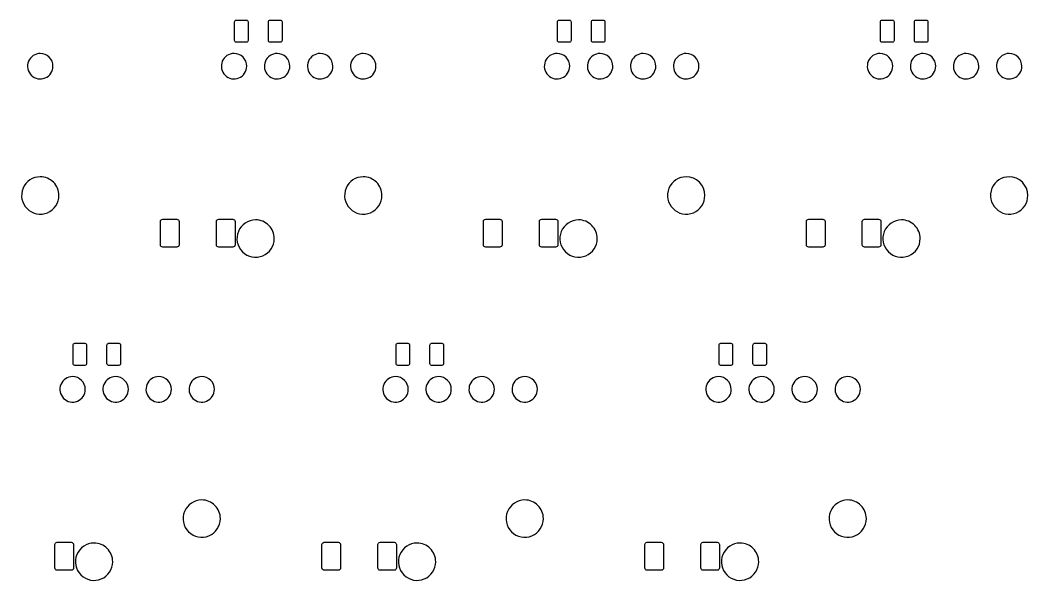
# Model space of a CAD drawing. Extents: x 0 to 449, y -141 to 0.
# Drawn here: x 189.2 to 248.6, y -106.3 to -73.2 of the extents above; entities that cross this region are included whole.
import ezdxf

# ---------------------------------------------------------------- set-up
doc = ezdxf.new("R2010")
doc.units = 0
doc.layers.get('0').update_dxf_attribs({"linetype": 'CONTINUOUS'})

msp = doc.modelspace()

# ---------------------------------------------------------------- linework, layer by layer
at = {"color": 7}
for p, q in [((201.82499, -73.293219), (201.83261, -73.254951)), ((201.82499, -74.393219), (201.82499, -73.293219)), ((201.83261, -73.254951), (201.85428, -73.222508)), ((201.85428, -73.222508), (201.88673, -73.200831)), ((201.88673, -73.200831), (201.92499, -73.193219)), ((201.92499, -73.193219), (202.52499, -73.193219)), ((202.52499, -73.193219), (202.56326, -73.200831)), ((202.56326, -73.200831), (202.59571, -73.222508)), ((202.59571, -73.222508), (202.61738, -73.254951)), ((202.61738, -73.254951), (202.62499, -73.293219)), ((202.62499, -73.293219), (202.62499, -74.393219)), ((203.825, -73.293219), (203.83261, -73.254951)), ((203.825, -74.393219), (203.825, -73.293219)), ((203.83261, -73.254951), (203.85429, -73.222508)), ((203.85429, -73.222508), (203.88673, -73.200831)), ((203.88673, -73.200831), (203.925, -73.193219)), ((203.925, -73.193219), (204.525, -73.193219)), ((204.525, -73.193219), (204.56326, -73.200831)), ((204.56326, -73.200831), (204.59571, -73.222508)), ((204.59571, -73.222508), (204.61738, -73.254951)), ((204.61738, -73.254951), (204.625, -73.293219)), ((204.625, -73.293219), (204.625, -74.393219)), ((220.87499, -73.293219), (220.88261, -73.254951)), ((220.87499, -74.393219), (220.87499, -73.293219)), ((220.88261, -73.254951), (220.90428, -73.222508)), ((220.90428, -73.222508), (220.93673, -73.200831)), ((220.93673, -73.200831), (220.97499, -73.193219)), ((220.97499, -73.193219), (221.57499, -73.193219)), ((221.57499, -73.193219), (221.61326, -73.200831)), ((221.61326, -73.200831), (221.64571, -73.222508)), ((221.64571, -73.222508), (221.66738, -73.254951)), ((221.66738, -73.254951), (221.67499, -73.293219)), ((221.67499, -73.293219), (221.67499, -74.393219)), ((222.875, -73.293219), (222.88261, -73.254951)), ((222.875, -74.393219), (222.875, -73.293219)), ((222.88261, -73.254951), (222.90429, -73.222508)), ((222.90429, -73.222508), (222.93673, -73.200831)), ((222.93673, -73.200831), (222.975, -73.193219)), ((222.975, -73.193219), (223.575, -73.193219)), ((223.575, -73.193219), (223.61326, -73.200831)), ((223.61326, -73.200831), (223.64571, -73.222508)), ((223.64571, -73.222508), (223.66738, -73.254951)), ((223.66738, -73.254951), (223.675, -73.293219)), ((223.675, -73.293219), (223.675, -74.393219)), ((239.92499, -73.293219), (239.93261, -73.254951)), ((239.92499, -74.393219), (239.92499, -73.293219)), ((239.93261, -73.254951), (239.95428, -73.222508)), ((239.95428, -73.222508), (239.98673, -73.200831)), ((239.98673, -73.200831), (240.02499, -73.193219)), ((240.02499, -73.193219), (240.62499, -73.193219)), ((240.62499, -73.193219), (240.66326, -73.200831)), ((240.66326, -73.200831), (240.69571, -73.222508)), ((240.69571, -73.222508), (240.71738, -73.254951)), ((240.71738, -73.254951), (240.72499, -73.293219)), ((240.72499, -73.293219), (240.72499, -74.393219)), ((241.925, -73.293219), (241.93261, -73.254951)), ((241.925, -74.393219), (241.925, -73.293219)), ((241.93261, -73.254951), (241.95429, -73.222508)), ((241.95429, -73.222508), (241.98673, -73.200831)), ((241.98673, -73.200831), (242.025, -73.193219)), ((242.025, -73.193219), (242.625, -73.193219)), ((242.625, -73.193219), (242.66326, -73.200831)), ((242.66326, -73.200831), (242.69571, -73.222508)), ((242.69571, -73.222508), (242.71738, -73.254951)), ((242.71738, -73.254951), (242.725, -73.293219)), ((242.725, -73.293219), (242.725, -74.393219)), ((201.83261, -74.431487), (201.82499, -74.393219)), ((201.85428, -74.46393), (201.83261, -74.431487)), ((201.88673, -74.485607), (201.85428, -74.46393)), ((201.92499, -74.493219), (201.88673, -74.485607)), ((202.52499, -74.493219), (201.92499, -74.493219)), ((202.56326, -74.485607), (202.52499, -74.493219)), ((202.59571, -74.46393), (202.56326, -74.485607)), ((202.61738, -74.431487), (202.59571, -74.46393)), ((202.62499, -74.393219), (202.61738, -74.431487)), ((203.83261, -74.431487), (203.825, -74.393219)), ((203.85429, -74.46393), (203.83261, -74.431487)), ((203.88673, -74.485607), (203.85429, -74.46393)), ((203.925, -74.493219), (203.88673, -74.485607)), ((204.525, -74.493219), (203.925, -74.493219)), ((204.56326, -74.485607), (204.525, -74.493219)), ((204.59571, -74.46393), (204.56326, -74.485607)), ((204.61738, -74.431487), (204.59571, -74.46393)), ((204.625, -74.393219), (204.61738, -74.431487)), ((220.88261, -74.431487), (220.87499, -74.393219)), ((220.90428, -74.46393), (220.88261, -74.431487)), ((220.93673, -74.485607), (220.90428, -74.46393)), ((220.97499, -74.493219), (220.93673, -74.485607)), ((221.57499, -74.493219), (220.97499, -74.493219)), ((221.61326, -74.485607), (221.57499, -74.493219)), ((221.64571, -74.46393), (221.61326, -74.485607)), ((221.66738, -74.431487), (221.64571, -74.46393)), ((221.67499, -74.393219), (221.66738, -74.431487)), ((222.88261, -74.431487), (222.875, -74.393219)), ((222.90429, -74.46393), (222.88261, -74.431487)), ((222.93673, -74.485607), (222.90429, -74.46393)), ((222.975, -74.493219), (222.93673, -74.485607)), ((223.575, -74.493219), (222.975, -74.493219)), ((223.61326, -74.485607), (223.575, -74.493219)), ((223.64571, -74.46393), (223.61326, -74.485607)), ((223.66738, -74.431487), (223.64571, -74.46393)), ((223.675, -74.393219), (223.66738, -74.431487)), ((239.93261, -74.431487), (239.92499, -74.393219)), ((239.95428, -74.46393), (239.93261, -74.431487)), ((239.98673, -74.485607), (239.95428, -74.46393)), ((240.02499, -74.493219), (239.98673, -74.485607)), ((240.62499, -74.493219), (240.02499, -74.493219)), ((240.66326, -74.485607), (240.62499, -74.493219)), ((240.69571, -74.46393), (240.66326, -74.485607)), ((240.71738, -74.431487), (240.69571, -74.46393)), ((240.72499, -74.393219), (240.71738, -74.431487)), ((241.93261, -74.431487), (241.925, -74.393219)), ((241.95429, -74.46393), (241.93261, -74.431487)), ((241.98673, -74.485607), (241.95429, -74.46393)), ((242.025, -74.493219), (241.98673, -74.485607)), ((242.625, -74.493219), (242.025, -74.493219)), ((242.66326, -74.485607), (242.625, -74.493219)), ((242.69571, -74.46393), (242.66326, -74.485607)), ((242.71738, -74.431487), (242.69571, -74.46393)), ((242.725, -74.393219), (242.71738, -74.431487)), ((190.366244, -75.156966), (190.366244, -75.156966)), ((201.796244, -75.156966), (201.796244, -75.156966)), ((204.336244, -75.156966), (204.336244, -75.156966)), ((206.876244, -75.156966), (206.876244, -75.156966)), ((209.416244, -75.156966), (209.416244, -75.156966)), ((220.846244, -75.156966), (220.846244, -75.156966)), ((223.386244, -75.156966), (223.386244, -75.156966)), ((225.926244, -75.156966), (225.926244, -75.156966)), ((228.466244, -75.156966), (228.466244, -75.156966)), ((239.896244, -75.156966), (239.896244, -75.156966)), ((242.436244, -75.156966), (242.436244, -75.156966)), ((244.976244, -75.156966), (244.976244, -75.156966)), ((247.516244, -75.156966), (247.516244, -75.156966)), ((190.366244, -82.426966), (190.366244, -82.426966)), ((209.416244, -82.426966), (209.416244, -82.426966)), ((228.466244, -82.426966), (228.466244, -82.426966)), ((247.516244, -82.426966), (247.516244, -82.426966)), ((197.46359, -85.00935), (197.49339, -84.964742)), ((197.49339, -84.964742), (197.538, -84.934936)), ((197.538, -84.934936), (197.59062, -84.924469)), ((197.59062, -84.924469), (198.41562, -84.924469)), ((198.41562, -84.924469), (198.46824, -84.934936)), ((198.46824, -84.934936), (198.51285, -84.964742)), ((198.51285, -84.964742), (198.54265, -85.00935)), ((200.76359, -85.00935), (200.79339, -84.964742)), ((200.79339, -84.964742), (200.838, -84.934936)), ((200.838, -84.934936), (200.89062, -84.924469)), ((200.89062, -84.924469), (201.71562, -84.924469)), ((201.71562, -84.924469), (201.76824, -84.934936)), ((201.76824, -84.934936), (201.81285, -84.964742)), ((201.81285, -84.964742), (201.84265, -85.00935)), ((203.066244, -84.966966), (203.066244, -84.966966)), ((216.51359, -85.00935), (216.54339, -84.964742)), ((216.54339, -84.964742), (216.588, -84.934936)), ((216.588, -84.934936), (216.64062, -84.924469)), ((216.64062, -84.924469), (217.46562, -84.924469)), ((217.46562, -84.924469), (217.51824, -84.934936)), ((217.51824, -84.934936), (217.56285, -84.964742)), ((217.56285, -84.964742), (217.59265, -85.00935)), ((219.81359, -85.00935), (219.84339, -84.964742)), ((219.84339, -84.964742), (219.888, -84.934936)), ((219.888, -84.934936), (219.94062, -84.924469)), ((219.94062, -84.924469), (220.76562, -84.924469)), ((220.76562, -84.924469), (220.81824, -84.934936)), ((220.81824, -84.934936), (220.86285, -84.964742)), ((220.86285, -84.964742), (220.89265, -85.00935)), ((222.116244, -84.966966), (222.116244, -84.966966)), ((235.56359, -85.00935), (235.59339, -84.964742)), ((235.59339, -84.964742), (235.638, -84.934936)), ((235.638, -84.934936), (235.69062, -84.924469)), ((235.69062, -84.924469), (236.51562, -84.924469)), ((236.51562, -84.924469), (236.56824, -84.934936)), ((236.56824, -84.934936), (236.61285, -84.964742)), ((236.61285, -84.964742), (236.64265, -85.00935)), ((238.86359, -85.00935), (238.89339, -84.964742)), ((238.89339, -84.964742), (238.938, -84.934936)), ((238.938, -84.934936), (238.99062, -84.924469)), ((238.99062, -84.924469), (239.81562, -84.924469)), ((239.81562, -84.924469), (239.86824, -84.934936)), ((239.86824, -84.934936), (239.91285, -84.964742)), ((239.91285, -84.964742), (239.94265, -85.00935)), ((241.166244, -84.966966), (241.166244, -84.966966)), ((197.45312, -85.061969), (197.46359, -85.00935)), ((197.45312, -86.436969), (197.45312, -85.061969)), ((198.54265, -85.00935), (198.55312, -85.061969)), ((198.55312, -85.061969), (198.55312, -86.436969)), ((200.75312, -85.061969), (200.76359, -85.00935)), ((200.75312, -86.436969), (200.75312, -85.061969)), ((201.84265, -85.00935), (201.85312, -85.061969)), ((201.85312, -85.061969), (201.85312, -86.436969)), ((216.50312, -85.061969), (216.51359, -85.00935)), ((216.50312, -86.436969), (216.50312, -85.061969)), ((217.59265, -85.00935), (217.60312, -85.061969)), ((217.60312, -85.061969), (217.60312, -86.436969)), ((219.80312, -85.061969), (219.81359, -85.00935)), ((219.80312, -86.436969), (219.80312, -85.061969)), ((220.89265, -85.00935), (220.90312, -85.061969)), ((220.90312, -85.061969), (220.90312, -86.436969)), ((235.55312, -85.061969), (235.56359, -85.00935)), ((235.55312, -86.436969), (235.55312, -85.061969)), ((236.64265, -85.00935), (236.65312, -85.061969)), ((236.65312, -85.061969), (236.65312, -86.436969)), ((238.85312, -85.061969), (238.86359, -85.00935)), ((238.85312, -86.436969), (238.85312, -85.061969)), ((239.94265, -85.00935), (239.95312, -85.061969)), ((239.95312, -85.061969), (239.95312, -86.436969)), ((197.46359, -86.489588), (197.45312, -86.436969)), ((197.49339, -86.534196), (197.46359, -86.489588)), ((197.538, -86.564002), (197.49339, -86.534196)), ((197.59062, -86.574469), (197.538, -86.564002)), ((198.41562, -86.574469), (197.59062, -86.574469)), ((198.46824, -86.564002), (198.41562, -86.574469)), ((198.51285, -86.534196), (198.46824, -86.564002)), ((198.54265, -86.489588), (198.51285, -86.534196)), ((198.55312, -86.436969), (198.54265, -86.489588)), ((200.76359, -86.489588), (200.75312, -86.436969)), ((200.79339, -86.534196), (200.76359, -86.489588)), ((200.838, -86.564002), (200.79339, -86.534196)), ((200.89062, -86.574469), (200.838, -86.564002)), ((201.71562, -86.574469), (200.89062, -86.574469)), ((201.76824, -86.564002), (201.71562, -86.574469)), ((201.81285, -86.534196), (201.76824, -86.564002)), ((201.84265, -86.489588), (201.81285, -86.534196)), ((201.85312, -86.436969), (201.84265, -86.489588)), ((216.51359, -86.489588), (216.50312, -86.436969)), ((216.54339, -86.534196), (216.51359, -86.489588)), ((216.588, -86.564002), (216.54339, -86.534196)), ((216.64062, -86.574469), (216.588, -86.564002)), ((217.46562, -86.574469), (216.64062, -86.574469)), ((217.51824, -86.564002), (217.46562, -86.574469)), ((217.56285, -86.534196), (217.51824, -86.564002)), ((217.59265, -86.489588), (217.56285, -86.534196)), ((217.60312, -86.436969), (217.59265, -86.489588)), ((219.81359, -86.489588), (219.80312, -86.436969)), ((219.84339, -86.534196), (219.81359, -86.489588)), ((219.888, -86.564002), (219.84339, -86.534196)), ((219.94062, -86.574469), (219.888, -86.564002)), ((220.76562, -86.574469), (219.94062, -86.574469)), ((220.81824, -86.564002), (220.76562, -86.574469)), ((220.86285, -86.534196), (220.81824, -86.564002)), ((220.89265, -86.489588), (220.86285, -86.534196)), ((220.90312, -86.436969), (220.89265, -86.489588)), ((235.56359, -86.489588), (235.55312, -86.436969)), ((235.59339, -86.534196), (235.56359, -86.489588)), ((235.638, -86.564002), (235.59339, -86.534196)), ((235.69062, -86.574469), (235.638, -86.564002)), ((236.51562, -86.574469), (235.69062, -86.574469)), ((236.56824, -86.564002), (236.51562, -86.574469)), ((236.61285, -86.534196), (236.56824, -86.564002)), ((236.64265, -86.489588), (236.61285, -86.534196)), ((236.65312, -86.436969), (236.64265, -86.489588)), ((238.86359, -86.489588), (238.85312, -86.436969)), ((238.89339, -86.534196), (238.86359, -86.489588)), ((238.938, -86.564002), (238.89339, -86.534196)), ((238.99062, -86.574469), (238.938, -86.564002)), ((239.81562, -86.574469), (238.99062, -86.574469)), ((239.86824, -86.564002), (239.81562, -86.574469)), ((239.91285, -86.534196), (239.86824, -86.564002)), ((239.94265, -86.489588), (239.91285, -86.534196)), ((239.95312, -86.436969), (239.94265, -86.489588)), ((192.29999, -92.343216), (192.30761, -92.304956)), ((192.29999, -93.443216), (192.29999, -92.343216)), ((192.30761, -92.304956), (192.32928, -92.272506)), ((192.32928, -92.272506), (192.36173, -92.250836)), ((192.36173, -92.250836), (192.39999, -92.243216)), ((192.39999, -92.243216), (192.99999, -92.243216)), ((192.99999, -92.243216), (193.03826, -92.250836)), ((193.03826, -92.250836), (193.07071, -92.272506)), ((193.07071, -92.272506), (193.09238, -92.304956)), ((193.09238, -92.304956), (193.09999, -92.343216)), ((193.09999, -92.343216), (193.09999, -93.443216)), ((194.3, -92.343216), (194.30761, -92.304956)), ((194.3, -93.443216), (194.3, -92.343216)), ((194.30761, -92.304956), (194.32929, -92.272506)), ((194.32929, -92.272506), (194.36173, -92.250836)), ((194.36173, -92.250836), (194.4, -92.243216)), ((194.4, -92.243216), (195, -92.243216)), ((195, -92.243216), (195.03826, -92.250836)), ((195.03826, -92.250836), (195.07071, -92.272506)), ((195.07071, -92.272506), (195.09238, -92.304956)), ((195.09238, -92.304956), (195.1, -92.343216)), ((195.1, -92.343216), (195.1, -93.443216)), ((211.34999, -92.343216), (211.35761, -92.304956)), ((211.34999, -93.443216), (211.34999, -92.343216)), ((211.35761, -92.304956), (211.37928, -92.272506)), ((211.37928, -92.272506), (211.41173, -92.250836)), ((211.41173, -92.250836), (211.44999, -92.243216)), ((211.44999, -92.243216), (212.04999, -92.243216)), ((212.04999, -92.243216), (212.08826, -92.250836)), ((212.08826, -92.250836), (212.12071, -92.272506)), ((212.12071, -92.272506), (212.14238, -92.304956)), ((212.14238, -92.304956), (212.14999, -92.343216)), ((212.14999, -92.343216), (212.14999, -93.443216)), ((213.35, -92.343216), (213.35761, -92.304956)), ((213.35, -93.443216), (213.35, -92.343216)), ((213.35761, -92.304956), (213.37929, -92.272506)), ((213.37929, -92.272506), (213.41173, -92.250836)), ((213.41173, -92.250836), (213.45, -92.243216)), ((213.45, -92.243216), (214.05, -92.243216)), ((214.05, -92.243216), (214.08826, -92.250836)), ((214.08826, -92.250836), (214.12071, -92.272506)), ((214.12071, -92.272506), (214.14238, -92.304956)), ((214.14238, -92.304956), (214.15, -92.343216)), ((214.15, -92.343216), (214.15, -93.443216)), ((230.39999, -92.343216), (230.40761, -92.304956)), ((230.39999, -93.443216), (230.39999, -92.343216)), ((230.40761, -92.304956), (230.42928, -92.272506)), ((230.42928, -92.272506), (230.46173, -92.250836)), ((230.46173, -92.250836), (230.49999, -92.243216)), ((230.49999, -92.243216), (231.09999, -92.243216)), ((231.09999, -92.243216), (231.13826, -92.250836)), ((231.13826, -92.250836), (231.17071, -92.272506)), ((231.17071, -92.272506), (231.19238, -92.304956)), ((231.19238, -92.304956), (231.19999, -92.343216)), ((231.19999, -92.343216), (231.19999, -93.443216)), ((232.4, -92.343216), (232.40761, -92.304956)), ((232.4, -93.443216), (232.4, -92.343216)), ((232.40761, -92.304956), (232.42929, -92.272506)), ((232.42929, -92.272506), (232.46173, -92.250836)), ((232.46173, -92.250836), (232.5, -92.243216)), ((232.5, -92.243216), (233.1, -92.243216)), ((233.1, -92.243216), (233.13826, -92.250836)), ((233.13826, -92.250836), (233.17071, -92.272506)), ((233.17071, -92.272506), (233.19238, -92.304956)), ((233.19238, -92.304956), (233.2, -92.343216)), ((233.2, -92.343216), (233.2, -93.443216)), ((192.30761, -93.481486), (192.29999, -93.443216)), ((192.32928, -93.513926), (192.30761, -93.481486)), ((192.36173, -93.535606), (192.32928, -93.513926)), ((192.39999, -93.543216), (192.36173, -93.535606)), ((192.99999, -93.543216), (192.39999, -93.543216)), ((193.03826, -93.535606), (192.99999, -93.543216)), ((193.07071, -93.513926), (193.03826, -93.535606)), ((193.09238, -93.481486), (193.07071, -93.513926)), ((193.09999, -93.443216), (193.09238, -93.481486)), ((194.30761, -93.481486), (194.3, -93.443216)), ((194.32929, -93.513926), (194.30761, -93.481486)), ((194.36173, -93.535606), (194.32929, -93.513926)), ((194.4, -93.543216), (194.36173, -93.535606)), ((195, -93.543216), (194.4, -93.543216)), ((195.03826, -93.535606), (195, -93.543216)), ((195.07071, -93.513926), (195.03826, -93.535606)), ((195.09238, -93.481486), (195.07071, -93.513926)), ((195.1, -93.443216), (195.09238, -93.481486)), ((211.35761, -93.481486), (211.34999, -93.443216)), ((211.37928, -93.513926), (211.35761, -93.481486)), ((211.41173, -93.535606), (211.37928, -93.513926)), ((211.44999, -93.543216), (211.41173, -93.535606)), ((212.04999, -93.543216), (211.44999, -93.543216)), ((212.08826, -93.535606), (212.04999, -93.543216)), ((212.12071, -93.513926), (212.08826, -93.535606)), ((212.14238, -93.481486), (212.12071, -93.513926)), ((212.14999, -93.443216), (212.14238, -93.481486)), ((213.35761, -93.481486), (213.35, -93.443216)), ((213.37929, -93.513926), (213.35761, -93.481486)), ((213.41173, -93.535606), (213.37929, -93.513926)), ((213.45, -93.543216), (213.41173, -93.535606)), ((214.05, -93.543216), (213.45, -93.543216)), ((214.08826, -93.535606), (214.05, -93.543216)), ((214.12071, -93.513926), (214.08826, -93.535606)), ((214.14238, -93.481486), (214.12071, -93.513926)), ((214.15, -93.443216), (214.14238, -93.481486)), ((230.40761, -93.481486), (230.39999, -93.443216)), ((230.42928, -93.513926), (230.40761, -93.481486)), ((230.46173, -93.535606), (230.42928, -93.513926)), ((230.49999, -93.543216), (230.46173, -93.535606)), ((231.09999, -93.543216), (230.49999, -93.543216)), ((231.13826, -93.535606), (231.09999, -93.543216)), ((231.17071, -93.513926), (231.13826, -93.535606)), ((231.19238, -93.481486), (231.17071, -93.513926)), ((231.19999, -93.443216), (231.19238, -93.481486)), ((232.40761, -93.481486), (232.4, -93.443216)), ((232.42929, -93.513926), (232.40761, -93.481486)), ((232.46173, -93.535606), (232.42929, -93.513926)), ((232.5, -93.543216), (232.46173, -93.535606)), ((233.1, -93.543216), (232.5, -93.543216)), ((233.13826, -93.535606), (233.1, -93.543216)), ((233.17071, -93.513926), (233.13826, -93.535606)), ((233.19238, -93.481486), (233.17071, -93.513926)), ((233.2, -93.443216), (233.19238, -93.481486)), ((192.271252, -94.206966), (192.271252, -94.206966)), ((194.811252, -94.206966), (194.811252, -94.206966)), ((197.351252, -94.206966), (197.351252, -94.206966)), ((199.891252, -94.206966), (199.891252, -94.206966)), ((211.321252, -94.206966), (211.321252, -94.206966)), ((213.861252, -94.206966), (213.861252, -94.206966)), ((216.401252, -94.206966), (216.401252, -94.206966)), ((218.941252, -94.206966), (218.941252, -94.206966)), ((230.371252, -94.206966), (230.371252, -94.206966)), ((232.911252, -94.206966), (232.911252, -94.206966)), ((235.451252, -94.206966), (235.451252, -94.206966)), ((237.991252, -94.206966), (237.991252, -94.206966)), ((199.891252, -101.476966), (199.891252, -101.476966)), ((218.941252, -101.476966), (218.941252, -101.476966)), ((237.991252, -101.476966), (237.991252, -101.476966)), ((191.26839, -104.014746), (191.313, -103.984936)), ((191.313, -103.984936), (191.36562, -103.974466)), ((191.36562, -103.974466), (192.19062, -103.974466)), ((192.19062, -103.974466), (192.24324, -103.984936)), ((192.24324, -103.984936), (192.28785, -104.014746)), ((207.01839, -104.014746), (207.063, -103.984936)), ((207.063, -103.984936), (207.11562, -103.974466)), ((207.11562, -103.974466), (207.94062, -103.974466)), ((207.94062, -103.974466), (207.99324, -103.984936)), ((207.99324, -103.984936), (208.03785, -104.014746)), ((210.31839, -104.014746), (210.363, -103.984936)), ((210.363, -103.984936), (210.41562, -103.974466)), ((210.41562, -103.974466), (211.24062, -103.974466)), ((211.24062, -103.974466), (211.29324, -103.984936)), ((211.29324, -103.984936), (211.33785, -104.014746)), ((226.06839, -104.014746), (226.113, -103.984936)), ((226.113, -103.984936), (226.16562, -103.974466)), ((226.16562, -103.974466), (226.99062, -103.974466)), ((226.99062, -103.974466), (227.04324, -103.984936)), ((227.04324, -103.984936), (227.08785, -104.014746)), ((229.36839, -104.014746), (229.413, -103.984936)), ((229.413, -103.984936), (229.46562, -103.974466)), ((229.46562, -103.974466), (230.29062, -103.974466)), ((230.29062, -103.974466), (230.34324, -103.984936)), ((230.34324, -103.984936), (230.38785, -104.014746)), ((191.22812, -104.111966), (191.23859, -104.059346)), ((191.22812, -105.486966), (191.22812, -104.111966)), ((191.23859, -104.059346), (191.26839, -104.014746)), ((192.28785, -104.014746), (192.31765, -104.059346)), ((192.31765, -104.059346), (192.32812, -104.111966)), ((192.32812, -104.111966), (192.32812, -105.486966)), ((193.541252, -104.016966), (193.541252, -104.016966)), ((206.97812, -104.111966), (206.98859, -104.059346)), ((206.97812, -105.486966), (206.97812, -104.111966)), ((206.98859, -104.059346), (207.01839, -104.014746)), ((208.03785, -104.014746), (208.06765, -104.059346)), ((208.06765, -104.059346), (208.07812, -104.111966)), ((208.07812, -104.111966), (208.07812, -105.486966)), ((210.27812, -104.111966), (210.28859, -104.059346)), ((210.27812, -105.486966), (210.27812, -104.111966)), ((210.28859, -104.059346), (210.31839, -104.014746)), ((211.33785, -104.014746), (211.36765, -104.059346)), ((211.36765, -104.059346), (211.37812, -104.111966)), ((211.37812, -104.111966), (211.37812, -105.486966)), ((212.591252, -104.016966), (212.591252, -104.016966)), ((226.02812, -104.111966), (226.03859, -104.059346)), ((226.02812, -105.486966), (226.02812, -104.111966)), ((226.03859, -104.059346), (226.06839, -104.014746)), ((227.08785, -104.014746), (227.11765, -104.059346)), ((227.11765, -104.059346), (227.12812, -104.111966)), ((227.12812, -104.111966), (227.12812, -105.486966)), ((229.32812, -104.111966), (229.33859, -104.059346)), ((229.32812, -105.486966), (229.32812, -104.111966)), ((229.33859, -104.059346), (229.36839, -104.014746)), ((230.38785, -104.014746), (230.41765, -104.059346)), ((230.41765, -104.059346), (230.42812, -104.111966)), ((230.42812, -104.111966), (230.42812, -105.486966)), ((231.641252, -104.016966), (231.641252, -104.016966)), ((191.23859, -105.539586), (191.22812, -105.486966)), ((191.26839, -105.584196), (191.23859, -105.539586)), ((191.313, -105.614006), (191.26839, -105.584196)), ((191.36562, -105.624466), (191.313, -105.614006)), ((192.19062, -105.624466), (191.36562, -105.624466)), ((192.24324, -105.614006), (192.19062, -105.624466)), ((192.28785, -105.584196), (192.24324, -105.614006)), ((192.31765, -105.539586), (192.28785, -105.584196)), ((192.32812, -105.486966), (192.31765, -105.539586)), ((206.98859, -105.539586), (206.97812, -105.486966)), ((207.01839, -105.584196), (206.98859, -105.539586)), ((207.063, -105.614006), (207.01839, -105.584196)), ((207.11562, -105.624466), (207.063, -105.614006)), ((207.94062, -105.624466), (207.11562, -105.624466)), ((207.99324, -105.614006), (207.94062, -105.624466)), ((208.03785, -105.584196), (207.99324, -105.614006)), ((208.06765, -105.539586), (208.03785, -105.584196)), ((208.07812, -105.486966), (208.06765, -105.539586)), ((210.28859, -105.539586), (210.27812, -105.486966)), ((210.31839, -105.584196), (210.28859, -105.539586)), ((210.363, -105.614006), (210.31839, -105.584196)), ((210.41562, -105.624466), (210.363, -105.614006)), ((211.24062, -105.624466), (210.41562, -105.624466)), ((211.29324, -105.614006), (211.24062, -105.624466)), ((211.33785, -105.584196), (211.29324, -105.614006)), ((211.36765, -105.539586), (211.33785, -105.584196)), ((211.37812, -105.486966), (211.36765, -105.539586)), ((226.03859, -105.539586), (226.02812, -105.486966)), ((226.06839, -105.584196), (226.03859, -105.539586)), ((226.113, -105.614006), (226.06839, -105.584196)), ((226.16562, -105.624466), (226.113, -105.614006)), ((226.99062, -105.624466), (226.16562, -105.624466)), ((227.04324, -105.614006), (226.99062, -105.624466)), ((227.08785, -105.584196), (227.04324, -105.614006)), ((227.11765, -105.539586), (227.08785, -105.584196)), ((227.12812, -105.486966), (227.11765, -105.539586)), ((229.33859, -105.539586), (229.32812, -105.486966)), ((229.36839, -105.584196), (229.33859, -105.539586)), ((229.413, -105.614006), (229.36839, -105.584196)), ((229.46562, -105.624466), (229.413, -105.614006)), ((230.29062, -105.624466), (229.46562, -105.624466)), ((230.34324, -105.614006), (230.29062, -105.624466)), ((230.38785, -105.584196), (230.34324, -105.614006)), ((230.41765, -105.539586), (230.38785, -105.584196)), ((230.42812, -105.486966), (230.41765, -105.539586))]:
    msp.add_line(p, q, dxfattribs=at)
for points in [[(190.366244, -75.156966), (190.062897, -75.156966), (189.78942, -75.339697), (189.673334, -75.619953)], [(190.896574, -75.376635), (190.755922, -75.235983), (190.565156, -75.156966), (190.366244, -75.156966)], [(191.116244, -75.906966), (191.116244, -75.708053), (191.037226, -75.517288), (190.896574, -75.376635)], [(201.796244, -75.156966), (201.492897, -75.156966), (201.21942, -75.339697), (201.103334, -75.619953)], [(202.326574, -75.376635), (202.185922, -75.235983), (201.995156, -75.156966), (201.796244, -75.156966)], [(202.546244, -75.906966), (202.546244, -75.708053), (202.467226, -75.517288), (202.326574, -75.376635)], [(204.336244, -75.156966), (204.032897, -75.156966), (203.75942, -75.339697), (203.643334, -75.619953)], [(204.866574, -75.376635), (204.725922, -75.235983), (204.535156, -75.156966), (204.336244, -75.156966)], [(205.086244, -75.906966), (205.086244, -75.708053), (205.007226, -75.517288), (204.866574, -75.376635)], [(206.876244, -75.156966), (206.572897, -75.156966), (206.29942, -75.339697), (206.183334, -75.619953)], [(207.406574, -75.376635), (207.265922, -75.235983), (207.075156, -75.156966), (206.876244, -75.156966)], [(207.626244, -75.906966), (207.626244, -75.708053), (207.547226, -75.517288), (207.406574, -75.376635)], [(209.416244, -75.156966), (209.112897, -75.156966), (208.83942, -75.339697), (208.723334, -75.619953)], [(209.946574, -75.376635), (209.805922, -75.235983), (209.615156, -75.156966), (209.416244, -75.156966)], [(210.166244, -75.906966), (210.166244, -75.708053), (210.087226, -75.517288), (209.946574, -75.376635)], [(220.846244, -75.156966), (220.542897, -75.156966), (220.26942, -75.339697), (220.153334, -75.619953)], [(221.376574, -75.376635), (221.235922, -75.235983), (221.045156, -75.156966), (220.846244, -75.156966)], [(221.596244, -75.906966), (221.596244, -75.708053), (221.517226, -75.517288), (221.376574, -75.376635)], [(223.386244, -75.156966), (223.082897, -75.156966), (222.80942, -75.339697), (222.693334, -75.619953)], [(223.916574, -75.376635), (223.775922, -75.235983), (223.585156, -75.156966), (223.386244, -75.156966)], [(224.136244, -75.906966), (224.136244, -75.708053), (224.057226, -75.517288), (223.916574, -75.376635)], [(225.926244, -75.156966), (225.622897, -75.156966), (225.34942, -75.339697), (225.233334, -75.619953)], [(226.456574, -75.376635), (226.315922, -75.235983), (226.125156, -75.156966), (225.926244, -75.156966)], [(226.676244, -75.906966), (226.676244, -75.708053), (226.597226, -75.517288), (226.456574, -75.376635)], [(228.466244, -75.156966), (228.162897, -75.156966), (227.88942, -75.339697), (227.773334, -75.619953)], [(228.996574, -75.376635), (228.855922, -75.235983), (228.665156, -75.156966), (228.466244, -75.156966)], [(229.216244, -75.906966), (229.216244, -75.708053), (229.137226, -75.517288), (228.996574, -75.376635)], [(239.896244, -75.156966), (239.592897, -75.156966), (239.31942, -75.339697), (239.203334, -75.619953)], [(240.426574, -75.376635), (240.285922, -75.235983), (240.095156, -75.156966), (239.896244, -75.156966)], [(240.646244, -75.906966), (240.646244, -75.708053), (240.567226, -75.517288), (240.426574, -75.376635)], [(242.436244, -75.156966), (242.132897, -75.156966), (241.85942, -75.339697), (241.743334, -75.619953)], [(242.966574, -75.376635), (242.825922, -75.235983), (242.635156, -75.156966), (242.436244, -75.156966)], [(243.186244, -75.906966), (243.186244, -75.708053), (243.107226, -75.517288), (242.966574, -75.376635)], [(244.976244, -75.156966), (244.672897, -75.156966), (244.39942, -75.339697), (244.283334, -75.619953)], [(245.506574, -75.376635), (245.365922, -75.235983), (245.175156, -75.156966), (244.976244, -75.156966)], [(245.726244, -75.906966), (245.726244, -75.708053), (245.647226, -75.517288), (245.506574, -75.376635)], [(247.516244, -75.156966), (247.212897, -75.156966), (246.93942, -75.339697), (246.823334, -75.619953)], [(248.046574, -75.376635), (247.905922, -75.235983), (247.715156, -75.156966), (247.516244, -75.156966)], [(248.266244, -75.906966), (248.266244, -75.708053), (248.187226, -75.517288), (248.046574, -75.376635)], [(189.673334, -75.619953), (189.557249, -75.900209), (189.621415, -76.222797), (189.835914, -76.437296)], [(190.653257, -76.599875), (190.933512, -76.483789), (191.116244, -76.210312), (191.116244, -75.906966)], [(201.103334, -75.619953), (200.987249, -75.900209), (201.051415, -76.222797), (201.265914, -76.437296)], [(202.083257, -76.599875), (202.363512, -76.483789), (202.546244, -76.210312), (202.546244, -75.906966)], [(203.643334, -75.619953), (203.527249, -75.900209), (203.591415, -76.222797), (203.805914, -76.437296)], [(204.623257, -76.599875), (204.903512, -76.483789), (205.086244, -76.210312), (205.086244, -75.906966)], [(206.183334, -75.619953), (206.067249, -75.900209), (206.131415, -76.222797), (206.345914, -76.437296)], [(207.163257, -76.599875), (207.443512, -76.483789), (207.626244, -76.210312), (207.626244, -75.906966)], [(208.723334, -75.619953), (208.607249, -75.900209), (208.671415, -76.222797), (208.885914, -76.437296)], [(209.703257, -76.599875), (209.983512, -76.483789), (210.166244, -76.210312), (210.166244, -75.906966)], [(220.153334, -75.619953), (220.037249, -75.900209), (220.101415, -76.222797), (220.315914, -76.437296)], [(221.133257, -76.599875), (221.413512, -76.483789), (221.596244, -76.210312), (221.596244, -75.906966)], [(222.693334, -75.619953), (222.577249, -75.900209), (222.641415, -76.222797), (222.855914, -76.437296)], [(223.673257, -76.599875), (223.953512, -76.483789), (224.136244, -76.210312), (224.136244, -75.906966)], [(225.233334, -75.619953), (225.117249, -75.900209), (225.181415, -76.222797), (225.395914, -76.437296)], [(226.213257, -76.599875), (226.493512, -76.483789), (226.676244, -76.210312), (226.676244, -75.906966)], [(227.773334, -75.619953), (227.657249, -75.900209), (227.721415, -76.222797), (227.935914, -76.437296)], [(228.753257, -76.599875), (229.033512, -76.483789), (229.216244, -76.210312), (229.216244, -75.906966)], [(239.203334, -75.619953), (239.087249, -75.900209), (239.151415, -76.222797), (239.365914, -76.437296)], [(240.183257, -76.599875), (240.463512, -76.483789), (240.646244, -76.210312), (240.646244, -75.906966)], [(241.743334, -75.619953), (241.627249, -75.900209), (241.691415, -76.222797), (241.905914, -76.437296)], [(242.723257, -76.599875), (243.003512, -76.483789), (243.186244, -76.210312), (243.186244, -75.906966)], [(244.283334, -75.619953), (244.167249, -75.900209), (244.231415, -76.222797), (244.445914, -76.437296)], [(245.263257, -76.599875), (245.543512, -76.483789), (245.726244, -76.210312), (245.726244, -75.906966)], [(246.823334, -75.619953), (246.707249, -75.900209), (246.771415, -76.222797), (246.985914, -76.437296)], [(247.803257, -76.599875), (248.083512, -76.483789), (248.266244, -76.210312), (248.266244, -75.906966)], [(189.835914, -76.437296), (190.050412, -76.651794), (190.373001, -76.715961), (190.653257, -76.599875)], [(201.265914, -76.437296), (201.480412, -76.651794), (201.803001, -76.715961), (202.083257, -76.599875)], [(203.805914, -76.437296), (204.020412, -76.651794), (204.343001, -76.715961), (204.623257, -76.599875)], [(206.345914, -76.437296), (206.560412, -76.651794), (206.883001, -76.715961), (207.163257, -76.599875)], [(208.885914, -76.437296), (209.100412, -76.651794), (209.423001, -76.715961), (209.703257, -76.599875)], [(220.315914, -76.437296), (220.530412, -76.651794), (220.853001, -76.715961), (221.133257, -76.599875)], [(222.855914, -76.437296), (223.070412, -76.651794), (223.393001, -76.715961), (223.673257, -76.599875)], [(225.395914, -76.437296), (225.610412, -76.651794), (225.933001, -76.715961), (226.213257, -76.599875)], [(227.935914, -76.437296), (228.150412, -76.651794), (228.473001, -76.715961), (228.753257, -76.599875)], [(239.365914, -76.437296), (239.580412, -76.651794), (239.903001, -76.715961), (240.183257, -76.599875)], [(241.905914, -76.437296), (242.120412, -76.651794), (242.443001, -76.715961), (242.723257, -76.599875)], [(244.445914, -76.437296), (244.660412, -76.651794), (244.983001, -76.715961), (245.263257, -76.599875)], [(246.985914, -76.437296), (247.200412, -76.651794), (247.523001, -76.715961), (247.803257, -76.599875)], [(190.366244, -82.426966), (189.921336, -82.426966), (189.520236, -82.694972), (189.349977, -83.106014)], [(191.144061, -82.749148), (190.937771, -82.542858), (190.657982, -82.426966), (190.366244, -82.426966)], [(209.416244, -82.426966), (208.971336, -82.426966), (208.570236, -82.694972), (208.399977, -83.106014)], [(210.194061, -82.749148), (209.987771, -82.542858), (209.707982, -82.426966), (209.416244, -82.426966)], [(228.466244, -82.426966), (228.021336, -82.426966), (227.620236, -82.694972), (227.449977, -83.106014)], [(229.566244, -83.526966), (229.566244, -82.919452), (229.073757, -82.426966), (228.466244, -82.426966)], [(247.516244, -82.426966), (247.071336, -82.426966), (246.670236, -82.694972), (246.499977, -83.106014)], [(248.616244, -83.526966), (248.616244, -82.919452), (248.123757, -82.426966), (247.516244, -82.426966)], [(189.349977, -83.106014), (189.179717, -83.517056), (189.273829, -83.990185), (189.588427, -84.304783)], [(191.466244, -83.526966), (191.466244, -83.235227), (191.350351, -82.955438), (191.144061, -82.749148)], [(208.399977, -83.106014), (208.229717, -83.517056), (208.323829, -83.990185), (208.638427, -84.304783)], [(210.516244, -83.526966), (210.516244, -83.235227), (210.400351, -82.955438), (210.194061, -82.749148)], [(227.449977, -83.106014), (227.279717, -83.517056), (227.373829, -83.990185), (227.688427, -84.304783)], [(246.499977, -83.106014), (246.329717, -83.517056), (246.423829, -83.990185), (246.738427, -84.304783)], [(190.787196, -84.543233), (191.198238, -84.372974), (191.466244, -83.971874), (191.466244, -83.526966)], [(209.837196, -84.543233), (210.248238, -84.372974), (210.516244, -83.971874), (210.516244, -83.526966)], [(228.887196, -84.543233), (229.298238, -84.372974), (229.566244, -83.971874), (229.566244, -83.526966)], [(247.937196, -84.543233), (248.348238, -84.372974), (248.616244, -83.971874), (248.616244, -83.526966)], [(189.588427, -84.304783), (189.903024, -84.619381), (190.376154, -84.713492), (190.787196, -84.543233)], [(208.638427, -84.304783), (208.953024, -84.619381), (209.426154, -84.713492), (209.837196, -84.543233)], [(227.688427, -84.304783), (228.003024, -84.619381), (228.476154, -84.713492), (228.887196, -84.543233)], [(246.738427, -84.304783), (247.053024, -84.619381), (247.526154, -84.713492), (247.937196, -84.543233)], [(203.066244, -84.966966), (202.621336, -84.966966), (202.220236, -85.234972), (202.049977, -85.646014)], [(203.844061, -85.289148), (203.637771, -85.082858), (203.357982, -84.966966), (203.066244, -84.966966)], [(222.116244, -84.966966), (221.671336, -84.966966), (221.270236, -85.234972), (221.099977, -85.646014)], [(222.894061, -85.289148), (222.687771, -85.082858), (222.407982, -84.966966), (222.116244, -84.966966)], [(241.166244, -84.966966), (240.721336, -84.966966), (240.320236, -85.234972), (240.149977, -85.646014)], [(241.944061, -85.289148), (241.737771, -85.082858), (241.457982, -84.966966), (241.166244, -84.966966)], [(204.166244, -86.066966), (204.166244, -85.775227), (204.050351, -85.495438), (203.844061, -85.289148)], [(223.216244, -86.066966), (223.216244, -85.775227), (223.100351, -85.495438), (222.894061, -85.289148)], [(242.266244, -86.066966), (242.266244, -85.775227), (242.150351, -85.495438), (241.944061, -85.289148)], [(202.049977, -85.646014), (201.879717, -86.057056), (201.973829, -86.530185), (202.288427, -86.844783)], [(203.487196, -87.083233), (203.898238, -86.912974), (204.166244, -86.511874), (204.166244, -86.066966)], [(221.099977, -85.646014), (220.929717, -86.057056), (221.023829, -86.530185), (221.338427, -86.844783)], [(222.537196, -87.083233), (222.948238, -86.912974), (223.216244, -86.511874), (223.216244, -86.066966)], [(240.149977, -85.646014), (239.979717, -86.057056), (240.073829, -86.530185), (240.388427, -86.844783)], [(241.587196, -87.083233), (241.998238, -86.912974), (242.266244, -86.511874), (242.266244, -86.066966)], [(202.288427, -86.844783), (202.603024, -87.159381), (203.076154, -87.253492), (203.487196, -87.083233)], [(221.338427, -86.844783), (221.653024, -87.159381), (222.126154, -87.253492), (222.537196, -87.083233)], [(240.388427, -86.844783), (240.703024, -87.159381), (241.176154, -87.253492), (241.587196, -87.083233)], [(192.271252, -94.206966), (191.967905, -94.206966), (191.694428, -94.389697), (191.578342, -94.669953)], [(192.801582, -94.426635), (192.66093, -94.285983), (192.470164, -94.206966), (192.271252, -94.206966)], [(193.021252, -94.956966), (193.021252, -94.758053), (192.942234, -94.567288), (192.801582, -94.426635)], [(194.811252, -94.206966), (194.507905, -94.206966), (194.234428, -94.389697), (194.118342, -94.669953)], [(195.341582, -94.426635), (195.20093, -94.285983), (195.010164, -94.206966), (194.811252, -94.206966)], [(195.561252, -94.956966), (195.561252, -94.758053), (195.482234, -94.567288), (195.341582, -94.426635)], [(197.351252, -94.206966), (197.047905, -94.206966), (196.774428, -94.389697), (196.658342, -94.669953)], [(197.881582, -94.426635), (197.74093, -94.285983), (197.550164, -94.206966), (197.351252, -94.206966)], [(198.101252, -94.956966), (198.101252, -94.758053), (198.022234, -94.567288), (197.881582, -94.426635)], [(199.891252, -94.206966), (199.587905, -94.206966), (199.314428, -94.389697), (199.198342, -94.669953)], [(200.421582, -94.426635), (200.28093, -94.285983), (200.090164, -94.206966), (199.891252, -94.206966)], [(200.641252, -94.956966), (200.641252, -94.758053), (200.562234, -94.567288), (200.421582, -94.426635)], [(211.321252, -94.206966), (211.017905, -94.206966), (210.744428, -94.389697), (210.628342, -94.669953)], [(211.851582, -94.426635), (211.71093, -94.285983), (211.520164, -94.206966), (211.321252, -94.206966)], [(212.071252, -94.956966), (212.071252, -94.758053), (211.992234, -94.567288), (211.851582, -94.426635)], [(213.861252, -94.206966), (213.557905, -94.206966), (213.284428, -94.389697), (213.168342, -94.669953)], [(214.391582, -94.426635), (214.25093, -94.285983), (214.060164, -94.206966), (213.861252, -94.206966)], [(214.611252, -94.956966), (214.611252, -94.758053), (214.532234, -94.567288), (214.391582, -94.426635)], [(216.401252, -94.206966), (216.097905, -94.206966), (215.824428, -94.389697), (215.708342, -94.669953)], [(216.931582, -94.426635), (216.79093, -94.285983), (216.600164, -94.206966), (216.401252, -94.206966)], [(217.151252, -94.956966), (217.151252, -94.758053), (217.072234, -94.567288), (216.931582, -94.426635)], [(218.941252, -94.206966), (218.637905, -94.206966), (218.364428, -94.389697), (218.248342, -94.669953)], [(219.471582, -94.426635), (219.33093, -94.285983), (219.140164, -94.206966), (218.941252, -94.206966)], [(219.691252, -94.956966), (219.691252, -94.758053), (219.612234, -94.567288), (219.471582, -94.426635)], [(230.371252, -94.206966), (230.067905, -94.206966), (229.794428, -94.389697), (229.678342, -94.669953)], [(230.901582, -94.426635), (230.76093, -94.285983), (230.570164, -94.206966), (230.371252, -94.206966)], [(231.121252, -94.956966), (231.121252, -94.758053), (231.042234, -94.567288), (230.901582, -94.426635)], [(232.911252, -94.206966), (232.607905, -94.206966), (232.334428, -94.389697), (232.218342, -94.669953)], [(233.441582, -94.426635), (233.30093, -94.285983), (233.110164, -94.206966), (232.911252, -94.206966)], [(233.661252, -94.956966), (233.661252, -94.758053), (233.582234, -94.567288), (233.441582, -94.426635)], [(235.451252, -94.206966), (235.147905, -94.206966), (234.874428, -94.389697), (234.758342, -94.669953)], [(235.981582, -94.426635), (235.84093, -94.285983), (235.650164, -94.206966), (235.451252, -94.206966)], [(236.201252, -94.956966), (236.201252, -94.758053), (236.122234, -94.567288), (235.981582, -94.426635)], [(237.991252, -94.206966), (237.687905, -94.206966), (237.414428, -94.389697), (237.298342, -94.669953)], [(238.521582, -94.426635), (238.38093, -94.285983), (238.190164, -94.206966), (237.991252, -94.206966)], [(238.741252, -94.956966), (238.741252, -94.758053), (238.662234, -94.567288), (238.521582, -94.426635)], [(191.578342, -94.669953), (191.462257, -94.950209), (191.526423, -95.272797), (191.740922, -95.487296)], [(192.558265, -95.649875), (192.83852, -95.533789), (193.021252, -95.260312), (193.021252, -94.956966)], [(194.118342, -94.669953), (194.002257, -94.950209), (194.066423, -95.272797), (194.280922, -95.487296)], [(195.098265, -95.649875), (195.37852, -95.533789), (195.561252, -95.260312), (195.561252, -94.956966)], [(196.658342, -94.669953), (196.542257, -94.950209), (196.606423, -95.272797), (196.820922, -95.487296)], [(197.638265, -95.649875), (197.91852, -95.533789), (198.101252, -95.260312), (198.101252, -94.956966)], [(199.198342, -94.669953), (199.082257, -94.950209), (199.146423, -95.272797), (199.360922, -95.487296)], [(200.178265, -95.649875), (200.45852, -95.533789), (200.641252, -95.260312), (200.641252, -94.956966)], [(210.628342, -94.669953), (210.512257, -94.950209), (210.576423, -95.272797), (210.790922, -95.487296)], [(211.608265, -95.649875), (211.88852, -95.533789), (212.071252, -95.260312), (212.071252, -94.956966)], [(213.168342, -94.669953), (213.052257, -94.950209), (213.116423, -95.272797), (213.330922, -95.487296)], [(214.148265, -95.649875), (214.42852, -95.533789), (214.611252, -95.260312), (214.611252, -94.956966)], [(215.708342, -94.669953), (215.592257, -94.950209), (215.656423, -95.272797), (215.870922, -95.487296)], [(216.688265, -95.649875), (216.96852, -95.533789), (217.151252, -95.260312), (217.151252, -94.956966)], [(218.248342, -94.669953), (218.132257, -94.950209), (218.196423, -95.272797), (218.410922, -95.487296)], [(219.228265, -95.649875), (219.50852, -95.533789), (219.691252, -95.260312), (219.691252, -94.956966)], [(229.678342, -94.669953), (229.562257, -94.950209), (229.626423, -95.272797), (229.840922, -95.487296)], [(230.658265, -95.649875), (230.93852, -95.533789), (231.121252, -95.260312), (231.121252, -94.956966)], [(232.218342, -94.669953), (232.102257, -94.950209), (232.166423, -95.272797), (232.380922, -95.487296)], [(233.198265, -95.649875), (233.47852, -95.533789), (233.661252, -95.260312), (233.661252, -94.956966)], [(234.758342, -94.669953), (234.642257, -94.950209), (234.706423, -95.272797), (234.920922, -95.487296)], [(235.738265, -95.649875), (236.01852, -95.533789), (236.201252, -95.260312), (236.201252, -94.956966)], [(237.298342, -94.669953), (237.182257, -94.950209), (237.246423, -95.272797), (237.460922, -95.487296)], [(238.278265, -95.649875), (238.55852, -95.533789), (238.741252, -95.260312), (238.741252, -94.956966)], [(191.740922, -95.487296), (191.95542, -95.701794), (192.278009, -95.765961), (192.558265, -95.649875)], [(194.280922, -95.487296), (194.49542, -95.701794), (194.818009, -95.765961), (195.098265, -95.649875)], [(196.820922, -95.487296), (197.03542, -95.701794), (197.358009, -95.765961), (197.638265, -95.649875)], [(199.360922, -95.487296), (199.57542, -95.701794), (199.898009, -95.765961), (200.178265, -95.649875)], [(210.790922, -95.487296), (211.00542, -95.701794), (211.328009, -95.765961), (211.608265, -95.649875)], [(213.330922, -95.487296), (213.54542, -95.701794), (213.868009, -95.765961), (214.148265, -95.649875)], [(215.870922, -95.487296), (216.08542, -95.701794), (216.408009, -95.765961), (216.688265, -95.649875)], [(218.410922, -95.487296), (218.62542, -95.701794), (218.948009, -95.765961), (219.228265, -95.649875)], [(229.840922, -95.487296), (230.05542, -95.701794), (230.378009, -95.765961), (230.658265, -95.649875)], [(232.380922, -95.487296), (232.59542, -95.701794), (232.918009, -95.765961), (233.198265, -95.649875)], [(234.920922, -95.487296), (235.13542, -95.701794), (235.458009, -95.765961), (235.738265, -95.649875)], [(237.460922, -95.487296), (237.67542, -95.701794), (237.998009, -95.765961), (238.278265, -95.649875)], [(199.891252, -101.476966), (199.446344, -101.476966), (199.045244, -101.744972), (198.874985, -102.156014)], [(200.669069, -101.799148), (200.462779, -101.592858), (200.18299, -101.476966), (199.891252, -101.476966)], [(218.941252, -101.476966), (218.496344, -101.476966), (218.095244, -101.744972), (217.924985, -102.156014)], [(219.719069, -101.799148), (219.512779, -101.592858), (219.23299, -101.476966), (218.941252, -101.476966)], [(237.991252, -101.476966), (237.546344, -101.476966), (237.145244, -101.744972), (236.974985, -102.156014)], [(238.769069, -101.799148), (238.562779, -101.592858), (238.28299, -101.476966), (237.991252, -101.476966)], [(198.874985, -102.156014), (198.704725, -102.567056), (198.798837, -103.040185), (199.113435, -103.354783)], [(200.991252, -102.576966), (200.991252, -102.285227), (200.875359, -102.005438), (200.669069, -101.799148)], [(217.924985, -102.156014), (217.754725, -102.567056), (217.848837, -103.040185), (218.163435, -103.354783)], [(220.041252, -102.576966), (220.041252, -102.285227), (219.925359, -102.005438), (219.719069, -101.799148)], [(236.974985, -102.156014), (236.804725, -102.567056), (236.898837, -103.040185), (237.213435, -103.354783)], [(239.091252, -102.576966), (239.091252, -102.285227), (238.975359, -102.005438), (238.769069, -101.799148)], [(200.312204, -103.593233), (200.723246, -103.422974), (200.991252, -103.021874), (200.991252, -102.576966)], [(219.362204, -103.593233), (219.773246, -103.422974), (220.041252, -103.021874), (220.041252, -102.576966)], [(238.412204, -103.593233), (238.823246, -103.422974), (239.091252, -103.021874), (239.091252, -102.576966)], [(199.113435, -103.354783), (199.428032, -103.669381), (199.901162, -103.763492), (200.312204, -103.593233)], [(218.163435, -103.354783), (218.478032, -103.669381), (218.951162, -103.763492), (219.362204, -103.593233)], [(237.213435, -103.354783), (237.528032, -103.669381), (238.001162, -103.763492), (238.412204, -103.593233)], [(193.541252, -104.016966), (193.096344, -104.016966), (192.695244, -104.284972), (192.524985, -104.696014)], [(194.319069, -104.339148), (194.112779, -104.132858), (193.83299, -104.016966), (193.541252, -104.016966)], [(194.641252, -105.116966), (194.641252, -104.825227), (194.525359, -104.545438), (194.319069, -104.339148)], [(212.591252, -104.016966), (212.146344, -104.016966), (211.745244, -104.284972), (211.574985, -104.696014)], [(213.369069, -104.339148), (213.162779, -104.132858), (212.88299, -104.016966), (212.591252, -104.016966)], [(213.691252, -105.116966), (213.691252, -104.825227), (213.575359, -104.545438), (213.369069, -104.339148)], [(231.641252, -104.016966), (231.196344, -104.016966), (230.795244, -104.284972), (230.624985, -104.696014)], [(232.419069, -104.339148), (232.212779, -104.132858), (231.93299, -104.016966), (231.641252, -104.016966)], [(232.741252, -105.116966), (232.741252, -104.825227), (232.625359, -104.545438), (232.419069, -104.339148)], [(192.524985, -104.696014), (192.354725, -105.107056), (192.448837, -105.580185), (192.763435, -105.894783)], [(193.962204, -106.133233), (194.373246, -105.962974), (194.641252, -105.561874), (194.641252, -105.116966)], [(211.574985, -104.696014), (211.404725, -105.107056), (211.498837, -105.580185), (211.813435, -105.894783)], [(213.012204, -106.133233), (213.423246, -105.962974), (213.691252, -105.561874), (213.691252, -105.116966)], [(230.624985, -104.696014), (230.454725, -105.107056), (230.548837, -105.580185), (230.863435, -105.894783)], [(232.062204, -106.133233), (232.473246, -105.962974), (232.741252, -105.561874), (232.741252, -105.116966)], [(192.763435, -105.894783), (193.078032, -106.209381), (193.551162, -106.303492), (193.962204, -106.133233)], [(211.813435, -105.894783), (212.128032, -106.209381), (212.601162, -106.303492), (213.012204, -106.133233)], [(230.863435, -105.894783), (231.178032, -106.209381), (231.651162, -106.303492), (232.062204, -106.133233)]]:
    msp.add_open_spline(points, degree=3, dxfattribs=at)

doc.saveas('drawing.dxf')
